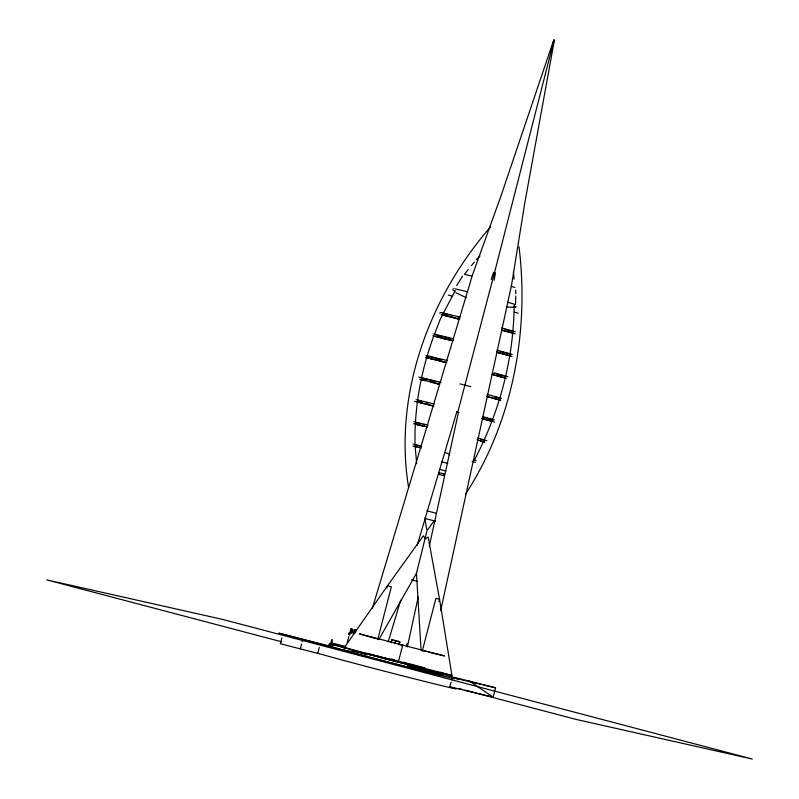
<?xml version="1.0" encoding="UTF-8"?>
<svg xmlns="http://www.w3.org/2000/svg" width="799" height="799" viewBox="0 0 799 799"><rect width="100%" height="100%" fill="white"/><g stroke="black" fill="none" stroke-linecap="round" stroke-linejoin="round"><path stroke-width="1.2" d="M504.279 353.548L504.299 353.717A4.684 1.968 -75.8 0 0 505.887 354.376M432.429 381.572L432.339 381.842A4.684 2.087 -75.2 0 1 430.341 381.443M424.289 425.468L424.139 425.877A4.664 2.087 -75.2 0 1 422.202 425.428M415.011 444.743C414.281 407.87 420.883 370.916 433.687 336.369M515.755 296.099L515.545 304.499L507.585 302.202M515.814 293.692L515.705 290.037M443.854 475.006L443.625 475.565L444.034 474.167M437.243 383.2L437.253 383.27A4.684 1.648 -75.2 0 0 438.801 383.61L438.941 383.2M497.977 351.95L497.977 352.109A4.684 1.538 -75.7 0 0 499.035 352.798M349.562 634.196L350.102 633.098L350.731 633.277M502.042 329.597L502.052 329.757A4.684 1.458 -75.7 0 0 503.04 330.426M514.166 305.068C513.727 358.911 499.435 412.564 474.326 460.124M351.37 628.633L350.282 632.508M494.142 280.299L495.49 272.789M427.016 530.706L416.469 573.352L378.776 639.659M407.38 646.88L418.227 597.073M429.333 546.047L458.436 412.394L456.668 411.954M440.718 610.446L511.58 284.953L524.843 202.686L554.396 40.12L553.757 39.95L500.803 196.454L472.519 274.826L372.394 608.189M449.418 454.831L449.447 455.41M429.622 357.463L429.612 357.822A4.684 2.477 -75.1 0 0 431.909 358.361M395.745 640.758L394.976 643.724M487.63 395.885L487.59 396.234A4.684 1.628 -75.8 0 0 489.078 396.674M281.877 637.912L280.369 643.734L324.274 655.08A71.031 0.869 14.5 0 0 415.67 679.18A71.031 0.869 14.5 0 0 449.837 686.82L493.143 697.137L495.55 687.819L407.37 665.497L440.828 674.756L441.028 673.957L440.299 673.787L442.716 674.556L443.115 673.028M300.364 648.758L301.573 644.094M302.172 641.767L302.781 639.44L326.681 645.762A71.031 0.869 14.5 0 0 391.55 663.09A71.031 0.869 14.5 0 0 454.521 678.79M317.782 653.232L319.29 647.41M330.327 644.893L329.088 644.573L329.498 646.091L343.78 650.146A53.982 0.659 14.5 0 0 408.908 667.315A53.982 0.659 14.5 0 0 440.828 674.756M345.318 647.619L330.946 643.974C332.294 633.108 333.523 645.632 330.207 643.355L329.498 646.091L278.771 633.158L302.781 639.44M330.287 644.174L330.896 645.762L330.287 644.174L331.365 644.453M331.325 643.824L332.094 645.572L331.325 643.824L332.414 644.104M332.374 643.475L333.273 645.432L332.374 643.475L333.453 643.754L334.451 645.302L333.453 643.754M343.78 650.146L344.479 647.41L330.207 643.355M347.275 642.466L348.783 636.663M350.062 632.448L351.071 628.563M351.61 632.888L352.619 629.003L351.9 632.968M353.218 633.347L354.506 629.532L353.508 633.427M354.227 633.447L355.195 629.542L354.466 633.507M355.076 632.838L355.825 629.922L355.625 631.939M452.813 289.608L453.243 288.659M386.846 588.174L387.455 585.787L423.37 535.789L425.398 538.726L428.174 537.028L439.56 599.3L451.934 675.395L423.999 669.362L433.268 671.849L440.718 675.175L434.396 672.319M377.767 639.37L391.37 586.766L387.455 585.787L344.399 647.51L367.47 654.701L357.443 652.194L345.228 650.406L347.715 650.526M391.12 641.687L391.929 639.819L391.18 642.736M398.791 644.713L399.82 641.867L399.101 644.793M398.481 661.462L402.756 644.933L400.459 644.863M406.252 646.651L407.041 643.744M422.321 650.925L435.924 598.321L439.56 599.3L438.941 601.687M441.767 674.316L440.688 672.818M441.328 674.116L440.429 673.287M449.837 686.82L451.036 682.156M451.645 679.829L452.244 677.502L480.449 684.234M551.55 49.628L554.067 40.03L494.791 271.59L457.777 412.234M447.24 315.186L447.09 315.505A4.684 2.307 -75 0 1 445.093 315.235M417.228 446.192L417.068 446.511A4.664 2.467 -75.1 0 1 415.13 446.411M426.257 379.934L426.097 380.254A4.684 2.507 -75.1 0 1 423.939 379.934M438.881 473.417L439.2 472.658L444.054 473.917M388.184 641.907L400.699 600.229M417.148 545.447L456.768 411.954M491.145 279.52L493.592 272.299M434.576 334.042L440.399 318.911L455.08 290.936M443.625 475.565L438.781 474.306L439.22 472.688M444.673 361.597L444.594 361.727A4.684 1.628 -75.2 0 1 443.165 361.607M452.773 316.913L452.723 316.973A4.684 1.928 -75.2 0 1 451.045 316.784M427.845 404.034L427.795 404.084A4.664 2.077 -75.2 0 1 425.987 403.865M489.278 419.884L489.188 420.014A4.664 2.057 -75.8 0 1 487.56 419.924M481.887 440.708L481.787 440.838A4.664 2.067 -75.8 0 1 480.159 440.748M496.129 398.302L496.039 398.441A4.684 2.067 -75.8 0 1 494.411 398.341M456.658 285.613L462.491 276.234M465.497 494.231C512.658 421.762 529.417 332.064 519.03 246.771M421.942 402.366L421.892 402.446A4.664 2.497 -75.1 0 1 419.685 402.187M427.645 529.827L434.157 520.758M458.636 318.431L458.596 318.491A4.684 1.518 -75.3 0 1 457.258 318.392M451.265 339.965L451.225 340.014A4.684 1.588 -75.2 0 1 449.827 339.905M482.526 418.267L482.476 418.316A4.664 1.618 -75.8 0 1 482.107 418.576M468.214 269.593L464.369 274.337L471.6 276.035M471.29 265.797L474.366 262.002M439.74 313.228L440.229 312.629M490.436 227.016C429.143 297.528 393.448 393.927 408.589 487.49M438.142 359.959L438.092 360.009A4.684 2.067 -75.2 0 1 436.454 359.999M476.254 259.735L479.959 256.03M349.133 632.948L348.514 634.036L349.672 634.736M515.235 307.285L506.386 307.086M413.133 444.124L421.592 446.052M412.863 446.092L421.203 447.999M413.882 421.722L428.034 425.018M413.652 423.7L427.625 426.956M454.801 288.749L467.635 291.775M416.109 399.67L434.296 403.944M414.571 401.338L433.847 405.882M433.308 333.952L453.662 338.796M432.639 335.83L453.113 340.704M425.997 355.485L447.41 360.569M425.428 357.383L446.731 362.436M418.856 377.058L441.068 382.322M419.585 379.265L439.42 383.959M424.179 668.314L367.061 653.682M482.776 684.783L495.55 687.819M440.838 312.489L460.124 317.083M441.188 314.606L459.854 319.061M421.173 650.336L425.887 651.465M428.214 652.024L444.494 655.929L359.48 633.887L376.699 638.751M514.186 306.357L516.124 306.846M514.276 312.199L518.142 313.168M506.526 353.128L510.671 354.177M510.251 355.825L498.546 352.868M502.002 375.38L506.276 376.459M505.847 378.107L493.772 375.061M495.37 397.063L500.713 398.411M500.294 400.059L488.189 397.003M493.682 419.934L483.105 417.268M492.224 421.333L482.676 418.916M480.698 441.118L484.184 441.997M334.561 644.883L330.107 643.754L344.379 647.809A53.982 0.659 14.5 0 0 346.466 648.398M333.383 645.023L334.451 645.302M332.194 645.163L333.273 645.432M331.016 645.302L332.094 645.572M330.896 645.762L329.088 644.573M500.054 351.49L505.487 352.868M496.439 373.982L500.933 375.111A4.275 1.858 -75.8 0 0 500.514 375.111M344.399 647.51L355.585 650.516A74.257 0.909 14.5 0 1 390.991 659.525L405.962 663.4A74.257 0.909 14.5 0 1 439.889 672.378M510.261 330.736L512.608 331.335M513.348 333.283L502.571 330.506M505.028 329.378L509.093 330.426M457.747 318.881L442.566 314.936M459.994 383.88L470.741 386.666M445.063 452.713L449.777 453.962M391.83 639.6L395.555 640.568M396.024 640.688L399.75 641.657M391.73 639.969L395.455 640.928M395.924 641.048L399.65 642.016M449.787 315.056L442.996 313.278M442.007 461.892L447.8 463.4M440.129 469.552L445.922 471.05M426.876 510.811L436.154 513.218M425.008 518.461L435.425 521.168M411.605 579.864L417.398 581.372M440.279 672.289L442.167 672.778M444.294 337.038L449.687 338.466M450.336 340.394L434.197 336.119M441.887 359.87L437.413 358.691A4.275 1.888 -75.2 0 1 437.962 359.051M443.685 362.107L427.036 357.682M434.956 381.453L421.632 377.907M431.17 382.222L437.882 383.989M433.148 406.112L417.078 401.847M281.687 641.797L46.722 579.854L223.33 619.595L752.278 759.05L575.679 719.31L464.828 690.086M458.806 688.498L462.421 689.447M438.122 335.4L443.265 336.769M436.354 358.401L431.051 356.993A4.275 2.267 -75.1 0 1 431.889 357.622M418.836 423.32L421.143 423.939M417.258 424.668L423.031 426.197M416.209 445.143L420.304 446.232M451.934 675.395L439.859 672.368M434.626 334.471L436.953 335.091M427.455 356.034L429.852 356.674M421.203 379.555L424.788 380.524M417.507 400.199L420.963 401.118M453.243 290.536L455.021 291.016M448.309 295.061L451.864 296.02M333.563 643.345L345.567 646.581M391.18 658.875L394.786 659.844M403.185 662.111L406.791 663.08M409.188 663.729L424.788 667.934M377.847 639.08L378.856 639.37M501.642 327.91L515.355 331.815M501.243 329.857L515.125 333.802M497.018 350.102L512.239 354.446M496.579 352.029L511.899 356.404M494.261 372.843L507.894 376.748M491.884 374.222L506.256 378.336M487.18 394.346L501.293 398.401M486.671 396.264L500.753 400.309M482.366 416.489L494.112 419.884M481.817 418.386L494.651 422.102M511.48 286.451L514.886 287.44M477.642 437.972L486.851 440.668M477.043 439.859L485.003 442.197M473.857 459.765L476.104 460.444M472.119 461.313L475.445 462.311M441.028 673.957L442.716 674.556M466.157 297.608L455.869 292.774M349.992 633.168L348.893 633.617L349.523 634.696L348.813 634.516L348.803 633.257L350.062 633.247M349.722 634.925L349.103 633.857M469.183 680.878L493.143 697.137M507.934 331.215L507.954 331.285A4.684 1.858 -75.9 0 0 509.243 332.034M424.728 518.211L426.816 529.617M513.427 272.129L514.097 279.201M415.12 445.922L416.678 463.71M416.469 573.352L421.023 649.407M424.758 668.803A53.982 0.659 14.5 0 1 367.52 654.091M413.123 665.457A53.982 0.659 14.5 0 1 372.284 654.92M458.536 679.589A71.031 0.869 14.5 0 1 457.118 679.35M452.244 677.502A71.031 0.869 14.5 0 1 455.58 678.481M457.757 679.16A71.031 0.869 14.5 0 1 458.756 679.53M425.088 668.863A53.004 0.649 14.5 0 1 366.841 653.902M423.29 667.994A53.004 0.649 14.5 0 1 421.303 667.495M420.294 667.245A53.004 0.649 14.5 0 1 414.961 665.907M413.852 665.627A53.004 0.649 14.5 0 1 409.278 664.478M408.109 664.179A53.004 0.649 14.5 0 1 369.178 654.081M487.869 418.706A4.265 1.878 -75.8 0 1 489.058 419.036M494.941 397.053A4.275 1.898 -75.8 0 1 495.899 397.463M480.698 439.46A4.265 1.888 -75.8 0 1 481.657 439.869M501.133 376.728A4.684 2.037 -75.8 0 1 499.715 375.949M494.102 375.061A4.684 1.608 -75.8 0 1 493.183 374.292M493.682 373.503A4.275 1.468 -75.8 0 1 494.341 373.483M415.17 445.313A4.265 2.257 -75.1 0 1 416.669 445.353M420.713 448.079A4.664 2.057 -75.2 0 1 420.364 447.81M427.105 402.756A4.265 1.898 -75.2 0 1 427.655 403.125M419.904 401.298A4.265 2.277 -75.1 0 1 421.622 401.527M433.497 406.092A4.664 1.638 -75.2 0 1 432.529 405.393M423.889 379.205A4.275 2.287 -75.1 0 1 425.677 379.096M430.691 380.783A4.275 1.908 -75.2 0 1 431.979 380.763M423.021 424.559A4.265 1.908 -75.2 0 1 423.65 424.629M418.296 424.539A4.664 2.497 -75.1 0 1 416.239 423.84M416.898 423.071A4.265 2.287 -75.1 0 1 417.927 423.1M444.663 337.238A4.275 1.838 -75.2 0 1 444.953 337.617M438.351 335.48A4.275 2.197 -75.1 0 1 438.931 336.019M444.943 338.357A4.684 2.007 -75.2 0 1 443.345 338.357M438.951 336.769A4.684 2.407 -75.1 0 1 437.253 336.848M451.914 315.645A4.275 1.758 -75.2 0 1 452.614 316.014M445.323 314.347A4.275 2.107 -75.1 0 1 446.731 314.357M458.167 317.233A4.275 1.388 -75.3 0 1 458.556 317.553M458.976 412.524L458.876 412.524"/></g></svg>
